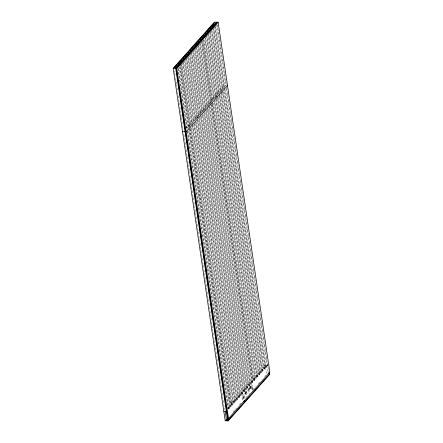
<?xml version="1.0" encoding="UTF-8"?>
<svg xmlns="http://www.w3.org/2000/svg" width="443" height="443" viewBox="0 0 443 443"><rect width="100%" height="100%" fill="white"/><g stroke="black" fill="none" stroke-linecap="round" stroke-linejoin="round"><path stroke-width="0.33" stroke-dasharray="2.21 1.66" d="M245.566 392.52L245.815 391.977L246.092 393.406M250.478 387.016L250.732 386.479L251.004 387.907M250.073 387.664L250.262 386.938L250.555 388.411M248.966 388.91L249.187 388.168L249.448 389.652M250.948 386.695L251.164 385.953L251.425 387.437M248.955 389.74C248.661 391.606 248.279 387.365 248.905 389.275L248.54 389.674M250.478 386.302L250.655 386.102M245.998 392.919L245.76 393.655L245.931 392.476M250.915 387.415L250.672 388.151L250.849 386.972M244.375 398.478L244.569 396.43L252.277 387.802M252.77 390.089L253.075 386.911L251.845 384.873L252.709 390.726M245.715 391.418L245.533 391.618M243.257 397.504L243.307 396.695L243.595 398.65M246.363 393.079L245.959 391.13M197.44 117.877L198.359 116.847M200.192 114.792L201.111 113.768M210.746 102.975L211.665 101.951M216.25 96.812L217.17 95.782M232.675 404.725L229.662 404.675L228.859 405.572L231.872 405.627L232.675 404.725L191.597 126.554M189.975 128.93L230.548 403.684L231.351 402.787L234.364 402.837L193.353 125.153M236.047 400.948L233.04 400.898L232.237 401.795L235.244 401.845L236.047 400.948L194.975 122.777M237.736 399.06L234.729 399.005L233.926 399.907L236.933 399.957L237.736 399.06L196.758 121.57M239.425 397.172L236.412 397.116L235.61 398.019L238.622 398.069L239.425 397.172L198.414 119.483M241.114 395.278L238.101 395.228L237.298 396.125L240.311 396.18L241.114 395.278L200.037 117.113M242.797 393.39L239.79 393.34L238.987 394.237L241.994 394.292L242.797 393.39L201.786 115.706M244.486 391.501L241.474 391.451L240.671 392.348L243.683 392.404L244.486 391.501L203.475 113.818M246.175 389.613L243.163 389.563L242.36 390.46L245.372 390.51L246.175 389.613L205.164 111.929M247.858 387.725L244.852 387.669L244.049 388.572L247.056 388.622L247.858 387.725L206.848 110.041M249.547 385.836L246.535 385.781L245.732 386.684L248.744 386.733L249.547 385.836L208.47 107.666M251.236 383.948L248.224 383.893L247.421 384.79L250.433 384.845L251.236 383.948L210.325 106.946M252.92 382.054L249.913 382.004L249.11 382.902L252.117 382.957L252.92 382.054L211.948 104.57M254.609 380.166L251.596 380.116L250.793 381.013L253.806 381.069L254.609 380.166L213.598 102.483M211.909 104.371L252.482 379.125L253.285 378.228L256.298 378.278L215.287 100.594M257.981 376.389L254.974 376.334L254.171 377.237L257.178 377.286L257.981 376.389L217.009 98.9M259.67 374.501L256.663 374.446L255.86 375.348L258.867 375.398L259.67 374.501L218.698 97.011M261.359 372.613L258.347 372.557L257.544 373.46L260.556 373.51L261.359 372.613L220.348 94.924M263.048 370.719L260.035 370.669L259.233 371.566L262.245 371.622L263.048 370.719L222.037 93.036M264.731 368.831L261.724 368.781L260.921 369.678L263.928 369.733L264.731 368.831L223.721 91.147M266.42 366.942L263.408 366.893L262.605 367.79L265.617 367.84L266.42 366.942L225.443 89.458M227.94 408.18L266.481 365.026L267.694 373.216M228.162 409.232L267.627 365.043M188.292 130.818L229.302 408.507L228.499 409.404L187.323 130.552M227.176 407.46L230.183 407.516L230.986 406.613L189.909 128.448M230.548 403.684L233.561 403.739L234.364 402.837M252.482 379.125L255.495 379.175L256.298 378.278M267.306 365.951L268.109 365.054L265.097 364.999L264.294 365.901L267.306 365.951L226.129 87.099M247.288 391.075L247.753 390.554M247.05 392.337L246.723 392.703L246.563 390.261L246.491 391.053M248.567 390.643L248.23 391.014L247.908 388.816M243.539 396.435L243.844 396.097L243.916 398.29M243.279 398.346L242.93 398.733L242.986 397.055L243.273 399.005M243.451 398.811L243.739 398.484M233.012 412.062L235.305 409.493M235.648 409.205L236.562 408.175M239.436 404.869L241.269 402.814M245.859 397.676L248.152 395.112M248.955 394.303L249.869 393.279M252.743 389.973L255.495 386.889M258.247 383.804L260.085 381.75M264.67 376.611L266.509 374.556L224.523 90.25M226.229 85.505L223.82 85.466L223.017 86.363L224.822 86.396M224.54 87.393L222.131 87.354L221.328 88.251L223.737 88.295M222.851 89.287L220.442 89.242L219.639 90.139L222.048 90.184M221.766 91.186L218.759 91.131L217.956 92.033L219.761 92.061M219.479 93.063L217.07 93.019L216.267 93.922L218.676 93.96M217.79 94.952L215.381 94.913L214.578 95.81L216.987 95.849M216.705 96.851L213.698 96.801L212.895 97.698L215.298 97.742M214.418 98.728L212.009 98.689L211.206 99.586L213.615 99.631M212.729 100.616L210.32 100.578L209.517 101.475L211.322 101.508M211.04 102.51L208.631 102.466L207.828 103.369L210.237 103.407M209.356 104.398L206.947 104.354L206.145 105.257L208.553 105.296M207.667 106.287L205.259 106.242L204.456 107.145L206.261 107.173M205.978 108.175L203.57 108.136L202.767 109.033L205.175 109.078M204.295 110.063L201.886 110.025L201.083 110.922L203.492 110.966M202.606 111.952L200.197 111.913L199.394 112.81L202.407 112.865M200.917 113.845L198.508 113.801L197.705 114.704L200.114 114.743M199.228 115.734L196.825 115.689L196.022 116.592L198.425 116.631M197.545 117.622L195.136 117.578L194.333 118.48L196.742 118.519M195.856 119.51L193.447 119.472L192.644 120.369L195.053 120.413M193.569 121.388L191.758 121.36L190.955 122.257L193.364 122.301M192.483 123.287L190.075 123.248L189.272 124.145L191.681 124.19M190.191 125.17L188.386 125.136L187.583 126.033L189.992 126.078M186.697 127.025L189.106 127.069M185.894 127.927L187.705 127.955M230.986 406.613L227.979 406.563L187.406 131.809M226.894 408.463L229.302 408.507M244.569 396.43L242.814 393.522L242.293 398.977L242.997 400.14M249.941 387.647C249.232 386.927 250.018 390.289 250.068 388.422M217.402 24.919L226.345 85.51M226.65 87.542L268.585 371.527M216.777 23.784L225.924 85.732M215.891 24.769L225.038 86.723M215.088 25.672L224.236 87.625M224.44 88.988L265.617 367.84M215.171 26.918L224.424 89.564M214.207 26.663L223.355 88.611M213.404 27.56L222.552 89.514M222.751 90.876L263.928 369.733M213.487 28.806L222.436 89.403M222.84 92.138L263.408 366.893M212.418 27.87L221.932 92.354M211.715 29.448L220.863 91.402M220.963 92.083L262.245 371.622M211.798 30.694L220.946 92.659M221.051 93.346L261.724 368.781M210.829 30.44L219.944 92.194M210.026 31.337L219.174 93.29M219.379 94.658L260.556 373.51M210.109 32.583L219.363 95.234M219.462 95.915L260.035 370.669M209.146 32.328L218.294 94.281M208.343 33.231L217.491 95.179M217.69 96.546L258.867 375.398M208.426 34.471L217.375 95.073M217.779 97.803L258.347 372.557M207.457 34.216L216.671 96.652M206.554 34.438L215.902 97.748M216.001 98.435L257.178 377.286M206.637 35.678L215.99 99.01M216.09 99.692L256.663 374.446M205.768 36.105L214.916 98.058M204.965 37.007L214.113 98.961M214.213 99.642L255.495 379.175M205.048 38.253L213.997 98.85M214.401 101.585L254.974 376.334M204.345 39.831L213.233 99.946M203.282 38.895L212.43 100.849M212.629 102.211L253.806 381.069M203.365 40.141L212.313 100.738M212.712 103.474L253.285 378.228M202.396 39.887L211.544 101.84M202.661 41.72L211.505 101.635M201.493 40.103L210.741 102.737M210.94 104.099L252.117 382.957M201.576 41.349L210.923 104.681M211.029 105.362L251.596 380.116M200.707 41.775L209.921 104.21M250.871 386.174L251.109 387.791M199.904 42.672L209.052 104.626M209.257 105.988L250.433 384.845M199.987 43.918L208.935 104.515M209.34 107.25L249.913 382.004M249.907 386.506L250.24 388.766M199.018 43.663L208.437 107.466M198.215 44.56L207.363 106.514M207.468 107.195L248.744 386.733M198.298 45.806L207.246 106.409M207.651 109.139L248.224 383.893M248.894 388.389L249.132 390.006M197.334 45.551L206.482 107.505M196.531 46.454L205.679 108.402M205.779 109.083L247.056 388.622M196.614 47.694L205.563 108.297M205.967 111.027L246.535 385.781M195.645 47.44L205.059 111.243M194.743 47.661L203.99 110.296M204.19 111.658L245.372 390.51M194.926 49.588L203.874 110.185M204.378 113.602L244.852 387.669M245.638 393.916L245.306 391.662L245.367 394.22L244.752 392.288L245.084 394.536M193.956 49.334L203.376 113.137M193.054 49.55L202.301 112.184M202.506 113.546L243.683 392.404M193.237 51.477L202.185 112.073M202.689 115.49L243.163 389.563M192.273 51.222L201.421 113.175M191.47 52.119L200.618 114.072M200.817 115.435L241.994 394.292M191.553 53.365L200.502 113.962M200.906 116.697L241.474 391.451M190.584 53.11L199.732 115.064M189.781 54.007L198.929 115.961M199.129 117.323L240.311 396.18M189.964 55.934L198.813 115.85M199.317 119.272L239.79 393.34M188.796 54.317L198.314 118.802M188.092 55.896L197.24 117.849M197.445 119.217L238.622 398.069M188.275 57.823L197.124 117.744M197.528 120.474L238.101 395.228M187.212 56.887L196.421 119.322M186.409 57.789L195.557 119.737M195.756 121.105L236.933 399.957M186.492 59.03L195.441 119.632M195.839 122.362L236.412 397.116M185.523 58.775L194.671 120.729M184.72 59.678L193.768 120.95M194.067 122.993L235.244 401.845M184.903 61.599L193.752 121.52M194.156 124.256L234.729 399.005M183.834 60.669L192.982 122.617M183.031 61.566L192.179 123.519M192.384 124.882L233.561 403.739M183.114 62.812L192.367 125.458M192.467 126.144L233.04 400.898M182.145 62.557L191.298 124.511M181.342 63.454L190.496 125.408M190.695 126.77L231.872 405.627M181.425 64.7L190.479 125.984M190.883 128.714L231.351 402.787M180.362 63.764L189.709 127.08M180.622 65.597L189.875 128.248M179.858 66.705L188.807 127.296M188.906 127.977L230.183 407.516M179.841 67.27L188.89 128.553M188.989 129.24L229.662 404.675M178.773 66.334L187.887 128.088M178.169 68.593L187.118 129.184M178.053 68.477L187.306 131.128M174.476 70.897L174.68 72.259M174.78 72.934L175.179 75.659M175.583 78.383L176.386 83.832M176.486 84.513L176.89 87.232M176.99 87.913L177.493 91.319M177.593 92L178.601 98.806M178.701 99.487L179.105 102.211M179.205 102.892L179.703 106.298M179.808 106.979L180.81 113.785M180.91 114.466L181.314 117.19M181.414 117.871L181.918 121.271M182.018 121.952L183.025 128.763M183.828 134.223L184.332 137.64M184.432 138.321L185.445 145.16M185.545 145.841L186.553 152.674M186.653 153.361L187.057 156.091M187.162 156.778L187.666 160.194M187.766 160.875L188.773 167.714M188.873 168.395L189.277 171.131M189.382 171.812L189.582 173.18M189.986 175.915L190.39 178.645M190.49 179.332L191.498 186.165M191.603 186.846L193.115 197.102M193.214 197.783L193.718 201.2M193.818 201.886L194.831 208.719M194.931 209.401L195.335 212.136M195.435 212.823L195.939 216.239M196.039 216.92L197.052 223.754M197.152 224.44L198.159 231.274M198.259 231.96L199.272 238.794M199.372 239.475L200.884 249.73M200.989 250.411L201.493 253.828M201.593 254.515L202.601 261.348M202.7 262.029L203.104 264.764M203.204 265.446L203.714 268.862M203.813 269.549L204.821 276.382M204.921 277.069L205.325 279.799M205.425 280.485L206.438 287.319M206.538 288L207.042 291.416M207.141 292.103L207.546 294.839M207.645 295.52L208.659 302.353M208.758 303.04L209.262 306.456M209.362 307.137L210.375 313.971M210.475 314.657L210.879 317.393M210.979 318.074L212.49 328.324M212.59 329.011L213.1 332.427M213.199 333.108L214.207 339.947M214.307 340.628L214.711 343.364M214.811 344.045L216.428 354.981M216.527 355.663L216.932 358.398M217.031 359.085L218.648 370.016M218.748 370.702L220.265 380.952M220.365 381.639L221.976 392.57M222.081 393.257L222.486 395.987M222.585 396.673L224.197 407.61M224.302 408.291L224.501 409.659"/><path stroke-width="0.66" d="M244.049 401.884L244.176 400.522M269.217 372.557L269.521 374.612L228.223 420.85L225.21 420.8L173.174 68.388L214.467 22.15L218.144 22.211L269.826 372.231L228.533 418.474L227.386 418.452M216.998 22.194L175.699 68.432L227.741 420.839L269.039 374.601L268.735 372.552M217.48 22.2L176.181 68.443L228.223 420.85M173.174 68.388L176.846 68.455L218.144 22.211M227.492 85.527L186.193 131.765L182.522 131.704M225.21 420.8L226.589 419.255M216.677 23.102L213.664 23.047L213.869 24.409M212.784 24.038L215.791 24.094M214.988 24.991L211.981 24.941L212.18 26.298M211.095 25.927L214.107 25.982M213.304 26.879L210.292 26.829L210.491 28.191M209.406 27.815L212.418 27.87M211.616 28.767L208.603 28.717L208.808 30.08M207.723 29.709L210.73 29.759M209.927 30.656L206.92 30.606L207.119 31.968M206.034 31.597L209.041 31.647M208.238 32.549L205.231 32.494L205.43 33.856M204.345 33.485L207.357 33.535M206.554 34.438L203.542 34.382L203.741 35.745M202.656 35.374L205.668 35.429M204.865 36.326L201.853 36.276L202.058 37.633M200.972 37.262L203.979 37.317M203.176 38.214L200.17 38.164L200.369 39.527M199.284 39.15L202.296 39.205M201.493 40.103L198.481 40.053L198.68 41.415M197.595 41.044L200.607 41.094M199.804 41.991L196.792 41.941L196.997 43.303M195.911 42.932L198.918 42.982M198.115 43.885L195.108 43.829L195.308 45.192M194.222 44.821L197.235 44.87M193.419 45.718L196.432 45.773M192.533 46.709L195.546 46.764M194.743 47.661L191.73 47.606L191.935 48.968M190.85 48.597L193.857 48.652M193.054 49.55L190.047 49.5L190.246 50.862M189.161 50.485L192.168 50.541M191.365 51.438L188.358 51.388L188.557 52.75M187.472 52.379L190.484 52.429M189.682 53.326L186.669 53.276L186.868 54.639M185.783 54.267L188.796 54.317M187.993 55.22L184.98 55.165L185.185 56.527M184.1 56.156L187.107 56.206M186.304 57.108L183.297 57.053L183.496 58.415M182.411 58.044L185.423 58.094M184.62 58.997L181.608 58.941L181.807 60.303M180.722 59.932L183.734 59.988M182.931 60.885L179.919 60.835L180.124 62.197M179.038 61.821L182.045 61.876M181.242 62.773L178.236 62.723L178.435 64.085M177.35 63.714L180.362 63.764M179.559 64.661L176.547 64.612L176.746 65.974M175.661 65.603L178.673 65.653M177.87 66.555L174.858 66.5L175.063 67.862M173.977 67.491L176.984 67.541M223.798 411.242L226.81 411.292M176.846 68.455L228.533 418.474M225.182 411.265L226.594 420.822"/></g></svg>
